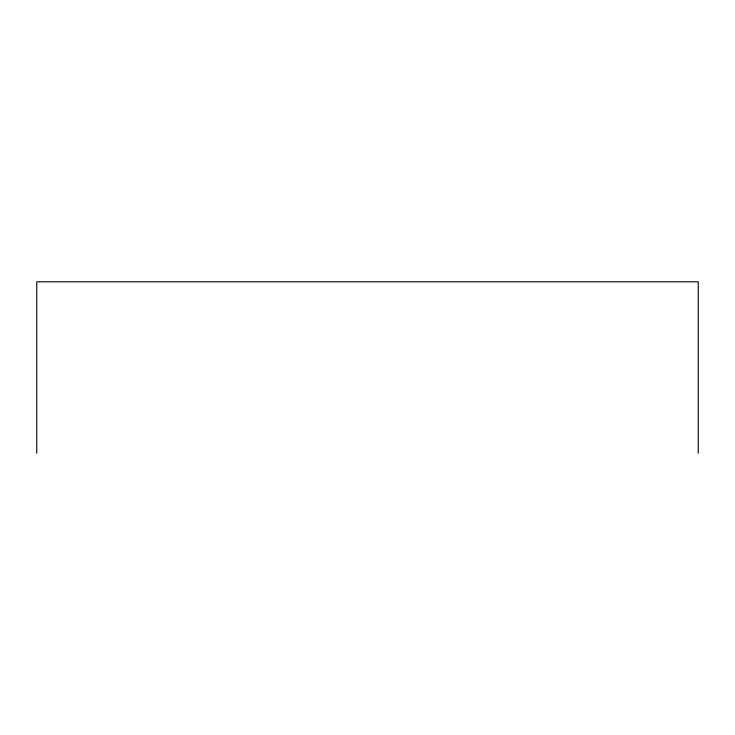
<?xml version="1.0" encoding="UTF-8"?>
<svg xmlns="http://www.w3.org/2000/svg" width="735" height="735" viewBox="0 0 735 735"><rect width="100%" height="100%" fill="white"/><g stroke="black" fill="none" stroke-linecap="round" stroke-linejoin="round"><path stroke-width="1.1" d="M698.25 453.201L698.25 281.799L36.75 281.799L36.75 453.201"/></g></svg>
